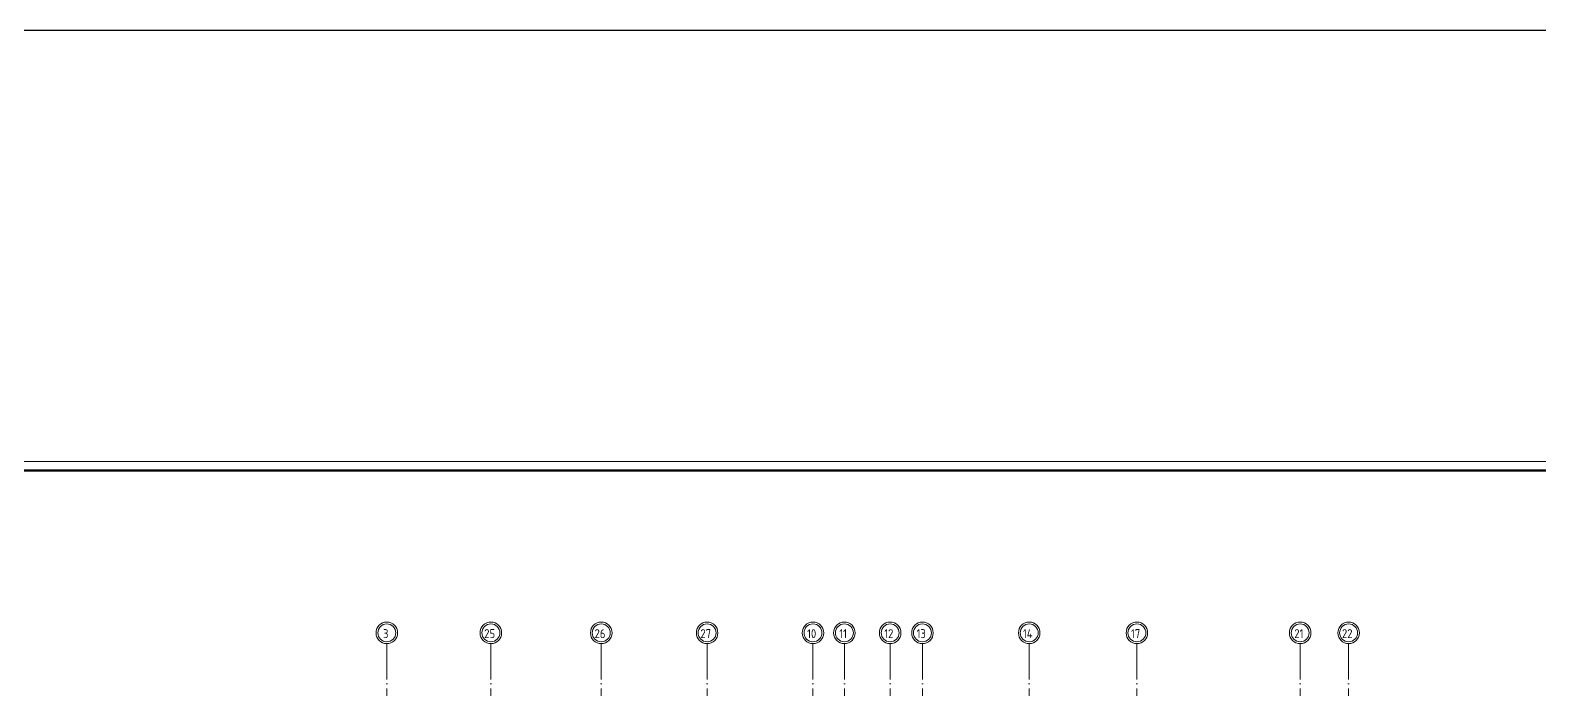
# Model space of a CAD drawing. Header units: millimetres. Extents: x -88595 to 880822, y -1054509 to -148035.
# Drawn here: x 490291 to 574418, y -233074 to -196327 of the extents above; entities that cross this region are included whole.
import ezdxf

# ---------------------------------------------------------------- set-up
doc = ezdxf.new("R2010")
doc.units = ezdxf.units.MM
doc.linetypes.add('ADSK_Линия сетки', pattern=[25, 20, -2.5, 0, -2.5])
for name, color, linetype, lineweight in [('Оборудование', 7, 'Continuous', 18), ('Оси', 7, 'Continuous', 9), ('Основные надписи', 7, 'Continuous', 30), ('Тонкие линии', 7, 'Continuous', 18)]:
    doc.layers.add(name, color=color, linetype=linetype, lineweight=lineweight)
doc.layers.add('П4', color=1, linetype='Continuous')
doc.styles.add('GOST Common_1', font='GOST_Common.ttf', dxfattribs={"width": 0.9, "height": 500})

# ---------------------------------------------------------------- blocks, each defined once
blk = doc.blocks.new('ADSK_Рамка - Форма 3-3616731-План подвала_')
at = {"layer": 'Основные надписи', "lineweight": 50}
blk.add_line((-197, 687.5), (-1361, 687.5), dxfattribs=at)
at = {"layer": 'Тонкие линии', "lineweight": 20}
blk.add_line((-1381, 692.5), (-192, 692.5), dxfattribs=at)
blk = doc.blocks.new('Кровля')
at = {"layer": 'Оси', "linetype": 'ADSK_Линия сетки', "ltscale": 100}
for p, q in [((522431, 695936), (522431, 677900)), ((528231, 695936), (528231, 677900)), ((534381, 695936), (534381, 677900)), ((540281, 695936), (540281, 677900)), ((546181, 695936), (546181, 629959)), ((547931, 695936), (547931, 629959)), ((550481, 695936), (550481, 629959)), ((552281, 695936), (552281, 629959)), ((558231, 695936), (558231, 631229)), ((564231, 695936), (564231, 631229)), ((573331, 695936), (573331, 677900)), ((576031, 695936), (576031, 677900))]:
    blk.add_line(p, q, dxfattribs=at)
at = {"layer": 'Оси', "lineweight": 20}
for centre, radius, start, end in [((522431, 696536), 600, 0, 180), ((522431, 696536), 500, 0, 180), ((528231, 696536), 600, 0, 180), ((528231, 696536), 500, 0, 180), ((534381, 696536), 600, 0, 180), ((534381, 696536), 500, 0, 180), ((540281, 696536), 600, 0, 180), ((540281, 696536), 500, 0, 180), ((546181, 696536), 600, 0, 180), ((546181, 696536), 500, 0, 180), ((547931, 696536), 600, 0, 180), ((547931, 696536), 500, 0, 180), ((550481, 696536), 600, 0, 180), ((550481, 696536), 500, 0, 180), ((552281, 696536), 600, 0, 180), ((552281, 696536), 500, 0, 180), ((558231, 696536), 600, 0, 180), ((558231, 696536), 500, 0, 180), ((564231, 696536), 600, 0, 180), ((564231, 696536), 500, 0, 180), ((573331, 696536), 600, 0, 180), ((573331, 696536), 500, 0, 180), ((576031, 696536), 600, 0, 180), ((576031, 696536), 500, 0, 180), ((522431, 696536), 600, 180, 0), ((522431, 696536), 500, 180, 0), ((528231, 696536), 600, 180, 0), ((528231, 696536), 500, 180, 0), ((534381, 696536), 600, 180, 0), ((534381, 696536), 500, 180, 0), ((540281, 696536), 600, 180, 0), ((540281, 696536), 500, 180, 0), ((546181, 696536), 600, 180, 0), ((546181, 696536), 500, 180, 0), ((547931, 696536), 600, 180, 0), ((547931, 696536), 500, 180, 0), ((550481, 696536), 600, 180, 0), ((550481, 696536), 500, 180, 0), ((552281, 696536), 600, 180, 0), ((552281, 696536), 500, 180, 0), ((558231, 696536), 600, 180, 0), ((558231, 696536), 500, 180, 0), ((564231, 696536), 600, 180, 0), ((564231, 696536), 500, 180, 0), ((573331, 696536), 600, 180, 0), ((573331, 696536), 500, 180, 0), ((576031, 696536), 600, 180, 0), ((576031, 696536), 500, 180, 0)]:
    blk.add_arc(centre, radius, start, end, dxfattribs=at)
at = {"layer": 'Оси', "style": 'GOST Common_1', "width": 0.9}
for s, p in [('3', (522219, 696241)), ('25', (527859, 696241)), ('26', (534009, 696241)), ('27', (539909, 696241)), ('10', (545853, 696241)), ('11', (547648, 696241)), ('12', (550153, 696241)), ('13', (551953, 696241)), ('14', (557883, 696241)), ('17', (563903, 696241)), ('21', (573003, 696241)), ('22', (575659, 696241))]:
    blk.add_text(s, height=500, dxfattribs=at).set_placement(p)

msp = doc.modelspace()

# ---------------------------------------------------------------- linework, layer by layer
at = {"layer": 'П4', "color": 3, "ltscale": 100}
msp.add_lwpolyline([(-88595, -196327), (880822, -196327), (880822, -376127), (-88595, -376127)], close=True, dxfattribs=at)

# ---------------------------------------------------------------- block references
at = {"layer": 'Оборудование', "color": 5, "true_color": 0x0000ff}
msp.add_blockref('Кровля', (-12267, -926437), dxfattribs=at)
at = {"layer": 'Основные надписи', "lineweight": 9, "xscale": 100, "yscale": 100, "zscale": 100}
msp.add_blockref('ADSK_Рамка - Форма 3-3616731-План подвала_', (616263, -289602), dxfattribs=at)

doc.saveas('drawing.dxf')
